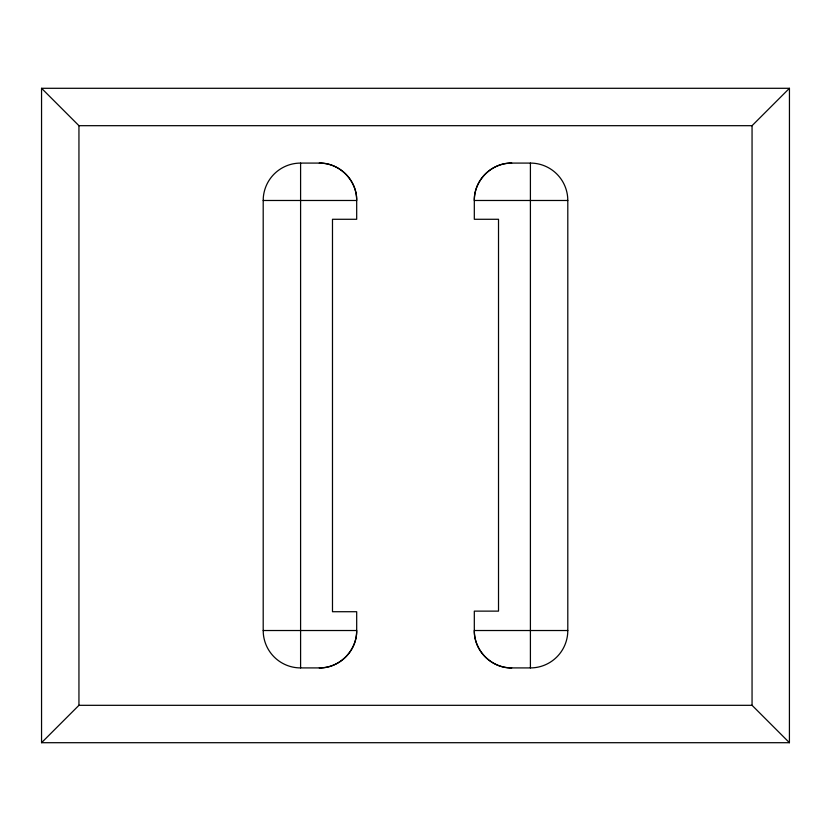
<?xml version="1.0" encoding="UTF-8"?>
<svg xmlns="http://www.w3.org/2000/svg" width="831" height="831" viewBox="0 0 831 831"><rect width="100%" height="100%" fill="white"/><g stroke="black" fill="none" stroke-linecap="round" stroke-linejoin="round"><path stroke-width="1.25" d="M41.581 742.675L78.945 705.311L752.055 705.311L789.419 742.675L789.45 88.294L41.55 88.294L41.55 742.706L789.45 742.706M41.581 88.325L78.945 125.689L752.055 125.689L789.419 88.325M511.709 163.084C491.734 162.575 473.805 180.493 474.314 200.479L474.314 219.28L498.517 219.28L498.517 611.128L474.314 611.128L474.314 630.521C473.805 650.507 491.734 668.425 511.709 667.916L530.407 667.916A37.395 37.395 0 0 0 567.802 630.521L567.802 200.479A37.395 37.395 0 0 0 530.407 163.084L511.709 163.084A37.395 37.395 0 0 0 474.314 200.479L567.802 200.479M319.291 667.916C339.266 668.425 357.195 650.507 356.686 630.521L356.686 611.72L332.483 611.72L332.483 219.28L356.686 219.28L356.686 200.479C357.195 180.493 339.266 162.575 319.291 163.084L300.593 163.084A37.395 37.395 0 0 0 263.198 200.479L263.198 630.521A37.395 37.395 0 0 0 300.593 667.916L319.291 667.916A37.395 37.395 0 0 0 356.686 630.521L263.198 630.521M263.198 200.479L356.686 200.479A37.395 37.395 0 0 0 319.291 163.084M567.802 630.521L474.314 630.521A37.395 37.395 0 0 0 511.709 667.916M752.055 125.689L752.055 705.311M530.407 163.084L530.407 667.916M300.593 163.084L300.593 667.916M78.945 125.689L78.945 705.311"/></g></svg>
